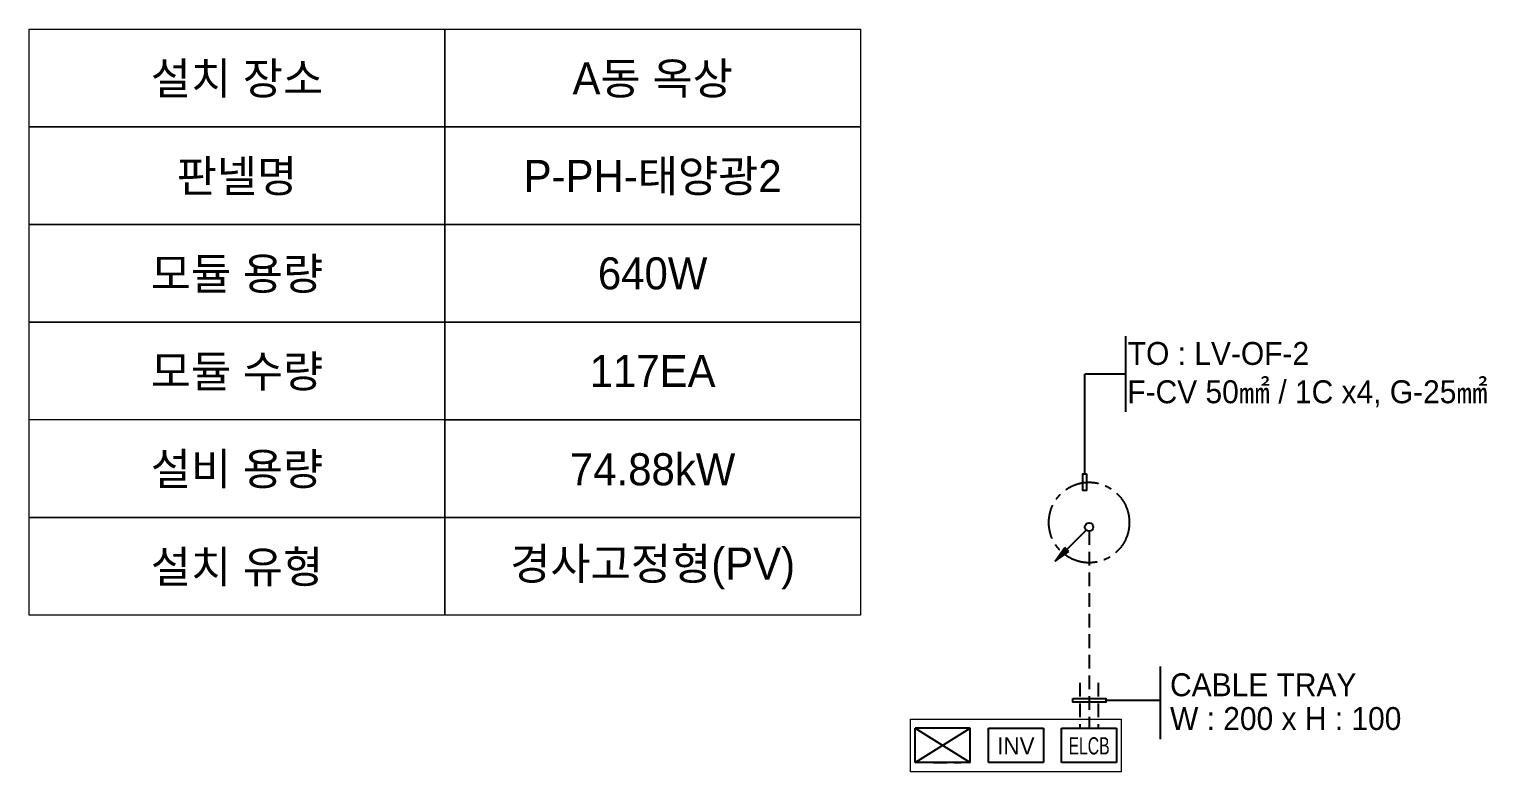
# Model space of a CAD drawing. Header units: millimetres. Extents: x 37541 to 999880, y 4425 to 2037423.
# Drawn here: x 112169 to 128092, y 1014184 to 1022289 of the extents above; entities that cross this region are included whole.
import ezdxf
from ezdxf.enums import TextEntityAlignment as Align

# ---------------------------------------------------------------- set-up
doc = ezdxf.new("R2010")
doc.units = ezdxf.units.MM
doc.header["$LTSCALE"] = 150
doc.linetypes.add('CENTERX2', pattern=[4, 2.5, -0.5, 0.5, -0.5])
doc.linetypes.add('DASHEDX2', pattern=[1.5, 1, -0.5])
doc.layers.get('0').update_dxf_attribs({"lineweight": 0})
for name, color, linetype in [('1', 1, 'Continuous'), ('2', 2, 'Continuous'), ('DEVICE', 4, 'Continuous'), ('ELTEXT', 2, 'Continuous'), ('WIRING', 1, 'Continuous'), ('전력', 3, 'DASHEDX2'), ('태양광', 3, 'Continuous'), ('트레이', 140, 'Continuous')]:
    doc.layers.add(name, color=color, linetype=linetype)
doc.styles.add('ELEC', font='')
doc.styles.get('ELEC').set_extended_font_data('Dotum')

# ---------------------------------------------------------------- blocks, each defined once
blk = doc.blocks.new('LBOX2')
at = {"layer": 'DEVICE'}
for p, q in [((300, 375), (-300, 375)), ((-300, 375), (300, 0)), ((-300, 0), (300, 375)), ((-300, 0), (-300, 375)), ((300, 0), (300, 375)), ((300, 0), (-300, 0))]:
    blk.add_line(p, q, dxfattribs=at)
blk = doc.blocks.new('DN')
at = {"layer": 'WIRING', "color": 4}
for p, q in [((-53, -53), (-619, -619)), ((-619, -619), (-442, -371)), ((-619, -619), (-371, -442)), ((-424, -389), (-530, -495)), ((-389, -424), (-495, -530)), ((-371, -442), (-442, -371))]:
    blk.add_line(p, q, dxfattribs=at)
blk.add_circle((0, 0), 75, dxfattribs=at)

msp = doc.modelspace()

# ---------------------------------------------------------------- linework, layer by layer
at = {"elevation": 45078.983}
msp.add_lwpolyline([(121797.825, 1014759.165), (124097.155, 1014759.165), (124097.155, 1014184.165), (121797.825, 1014184.165)], close=True, dxfattribs=at)
at = {"layer": 'DEVICE'}
for p, q in [((122647.49, 1014659.165), (123247.49, 1014659.165)), ((122647.49, 1014284.165), (122647.49, 1014659.165)), ((123247.49, 1014659.165), (123247.49, 1014284.165)), ((123447.155, 1014659.165), (124047.155, 1014659.165)), ((123447.155, 1014284.165), (123447.155, 1014659.165)), ((124047.155, 1014659.165), (124047.155, 1014284.165)), ((123247.49, 1014284.165), (122647.49, 1014284.165)), ((124047.155, 1014284.165), (123447.155, 1014284.165))]:
    msp.add_line(p, q, dxfattribs=at)
at = {"layer": '전력'}
msp.add_line((123747.155, 1016810.016), (123747.155, 1014659.165), dxfattribs=at)
at = {"layer": '태양광', "color": 1, "linetype": 'Continuous'}
for p, q in [((124143.707, 1018938.496), (124143.707, 1018111.362)), ((123698.863, 1017435.133), (123698.863, 1018524.929)), ((124143.707, 1018524.929), (123698.863, 1018524.929)), ((124528.314, 1014541.712), (124528.314, 1015333.93)), ((123928.87, 1014965.225), (124528.314, 1014965.225))]:
    msp.add_line(p, q, dxfattribs=at)
at = {"layer": '태양광', "color": 1, "linetype": 'Continuous', "elevation": 45078.983}
for points in [[(123718.598, 1017435.133), (123718.598, 1017253.504), (123679.127, 1017253.504), (123679.127, 1017435.133)], [(123568.173, 1014985.257), (123928.87, 1014985.257), (123928.87, 1014945.193), (123568.173, 1014945.193)]]:
    msp.add_lwpolyline(points, close=True, dxfattribs=at)
at = {"layer": '태양광', "color": 1, "linetype": 'CENTERX2'}
msp.add_circle((123747.155, 1016905.016, 45078.983), 439.303, dxfattribs=at)
at = {"layer": '트레이', "linetype": 'DASHEDX2'}
for p, q in [((123647.155, 1015155.016), (123647.155, 1014659.165)), ((123847.155, 1015155.016), (123847.155, 1014659.165)), ((122047.825, 1014284.165), (122347.825, 1014284.165))]:
    msp.add_line(p, q, dxfattribs=at)

# ---------------------------------------------------------------- block references
msp.add_blockref('LBOX2', (122147.825, 1014284.165))
at = {"layer": '전력', "xscale": 0.6, "yscale": 0.6, "zscale": 0.6}
msp.add_blockref('DN', (123747.155, 1016855.016), dxfattribs=at)

# ---------------------------------------------------------------- texts
at = {"layer": 'DEVICE', "color": 2, "style": 'ELEC'}
msp.add_text('INV', height=187.5, dxfattribs=at).set_placement((122947.49, 1014467.627, 45078.983), align=Align.MIDDLE)
at = {"layer": 'DEVICE', "color": 2, "style": 'ELEC', "width": 0.7}
msp.add_text('ELCB', height=187.5, dxfattribs=at).set_placement((123747.155, 1014467.627, 45078.983), align=Align.MIDDLE)
at = {"layer": 'ELTEXT', "color": 2, "style": 'ELEC'}
for s, p in [('TO : LV-OF-2', (124169.84, 1018625.163, 45078.983)), ('F-CV 50㎟ / 1C x4, G-25㎟', (124164.798, 1018206.666, 45078.983)), ('CABLE TRAY', (124631.622, 1015009.136, 45078.983)), ('W : 200 x H : 100', (124631.622, 1014640.657, 45078.983))]:
    msp.add_text(s, height=250, dxfattribs=at).set_placement(p)

# ---------------------------------------------------------------- wipeouts: each hides what was drawn before it
at = {"color": 1, "linetype": 'ByBlock', "lineweight": 5}
for points in [[(112169.32, 1022288.917), (116709.589, 1022288.917), (116709.589, 1021223.127), (112169.32, 1021223.127)], [(112169.32, 1020157.337), (116709.589, 1020157.337), (116709.589, 1019091.547), (112169.32, 1019091.547)], [(112169.32, 1018025.757), (116709.589, 1018025.757), (116709.589, 1016959.967), (112169.32, 1016959.967)]]:
    msp.add_wipeout(points, dxfattribs=at).dxf.layer = '1'

# ---------------------------------------------------------------- next in the draw order: texts
at = {"layer": '2', "linetype": 'ByBlock', "lineweight": 5, "style": 'ELEC'}
for s, p in [('설치 장소', (114439.454, 1021756.022)), ('모듈 용량', (114439.454, 1019624.442))]:
    msp.add_text(s, height=350, dxfattribs=at).set_placement(p, align=Align.MIDDLE)

# ---------------------------------------------------------------- next in the draw order: wipeouts: each hides what was drawn before it
at = {"color": 1, "linetype": 'ByBlock', "lineweight": 5}
for points in [[(116709.589, 1022288.917), (121249.857, 1022288.917), (121249.857, 1021223.127), (116709.589, 1021223.127)], [(112169.32, 1019091.547), (116709.589, 1019091.547), (116709.589, 1016959.967), (112169.32, 1016959.967)]]:
    msp.add_wipeout(points, dxfattribs=at).dxf.layer = '1'

# ---------------------------------------------------------------- next in the draw order: texts
at = {"layer": '2', "linetype": 'ByBlock', "lineweight": 5, "style": 'ELEC'}
for s, p in [('A동 옥상', (118979.723, 1021756.022)), ('설비 용량', (114439.454, 1017492.862))]:
    msp.add_text(s, height=350, dxfattribs=at).set_placement(p, align=Align.MIDDLE)

# ---------------------------------------------------------------- next in the draw order: wipeouts: each hides what was drawn before it
at = {"color": 1, "linetype": 'ByBlock', "lineweight": 5}
msp.add_wipeout([(116709.589, 1018025.757), (121249.857, 1018025.757), (121249.857, 1016959.967), (116709.589, 1016959.967)], dxfattribs=at).dxf.layer = '1'

# ---------------------------------------------------------------- next in the draw order: wipeouts: each hides what was drawn before it
msp.add_wipeout([(116709.589, 1019091.547), (121249.857, 1019091.547), (121249.857, 1016959.967), (116709.589, 1016959.967)], dxfattribs=at).dxf.layer = '1'

# ---------------------------------------------------------------- next in the draw order: texts
at = {"layer": '2', "linetype": 'ByBlock', "lineweight": 5, "style": 'ELEC'}
msp.add_text('74.88kW', height=350, dxfattribs=at).set_placement((118979.723, 1017492.862), align=Align.MIDDLE)

# ---------------------------------------------------------------- next in the draw order: wipeouts: each hides what was drawn before it
at = {"color": 1, "linetype": 'ByBlock', "lineweight": 5}
for points in [[(112169.32, 1019091.547), (116709.589, 1019091.547), (116709.589, 1018025.757), (112169.32, 1018025.757)], [(112169.32, 1016959.967), (116709.589, 1016959.967), (116709.589, 1015894.177), (112169.32, 1015894.177)]]:
    msp.add_wipeout(points, dxfattribs=at).dxf.layer = '1'

# ---------------------------------------------------------------- next in the draw order: texts
at = {"layer": '2', "linetype": 'ByBlock', "lineweight": 5, "style": 'ELEC'}
for s, p in [('모듈 수량', (114439.454, 1018558.652)), ('설치 유형', (114439.454, 1016427.072))]:
    msp.add_text(s, height=350, dxfattribs=at).set_placement(p, align=Align.MIDDLE)

# ---------------------------------------------------------------- next in the draw order: wipeouts: each hides what was drawn before it
at = {"color": 1, "linetype": 'ByBlock', "lineweight": 5}
for points in [[(116709.589, 1019091.547), (121249.857, 1019091.547), (121249.857, 1018025.757), (116709.589, 1018025.757)], [(116709.589, 1016959.967), (121249.857, 1016959.967), (121249.857, 1015894.177), (116709.589, 1015894.177)]]:
    msp.add_wipeout(points, dxfattribs=at).dxf.layer = '1'

# ---------------------------------------------------------------- next in the draw order: linework, layer by layer
at = {"layer": '1', "color": 1, "linetype": 'ByBlock', "lineweight": 5, "elevation": 0}
for points in [[(116709.589, 1018025.757), (121249.857, 1018025.757), (121249.857, 1016959.967), (116709.589, 1016959.967)], [(116709.589, 1016959.967), (121249.857, 1016959.967), (121249.857, 1015894.177), (116709.589, 1015894.177)]]:
    msp.add_lwpolyline(points, close=True, dxfattribs=at)
at = {"layer": '1', "color": 1, "linetype": 'ByBlock', "lineweight": 5}
msp.add_lwpolyline([(112169.32, 1016959.967), (116709.589, 1016959.967), (116709.589, 1015894.177), (112169.32, 1015894.177)], close=True, dxfattribs=at)

# ---------------------------------------------------------------- next in the draw order: texts
at = {"layer": '2', "linetype": 'ByBlock', "lineweight": 5, "style": 'ELEC'}
for s, p in [('117EA', (118979.723, 1018558.652)), ('경사고정형(PV)', (118979.723, 1016427.072))]:
    msp.add_text(s, height=350, dxfattribs=at).set_placement(p, align=Align.MIDDLE)

# ---------------------------------------------------------------- next in the draw order: wipeouts: each hides what was drawn before it
at = {"color": 1, "linetype": 'ByBlock', "lineweight": 5}
msp.add_wipeout([(116709.589, 1020157.337), (121249.857, 1020157.337), (121249.857, 1019091.547), (116709.589, 1019091.547)], dxfattribs=at).dxf.layer = '1'

# ---------------------------------------------------------------- next in the draw order: linework, layer by layer
at = {"layer": '1', "color": 1, "linetype": 'ByBlock', "lineweight": 5}
for points in [[(112169.32, 1019091.547), (116709.589, 1019091.547), (116709.589, 1016959.967), (112169.32, 1016959.967)], [(112169.32, 1019091.547), (116709.589, 1019091.547), (116709.589, 1018025.757), (112169.32, 1018025.757)]]:
    msp.add_lwpolyline(points, close=True, dxfattribs=at)
at = {"layer": '1', "color": 1, "linetype": 'ByBlock', "lineweight": 5, "elevation": 0}
for points in [[(116709.589, 1019091.547), (121249.857, 1019091.547), (121249.857, 1016959.967), (116709.589, 1016959.967)], [(116709.589, 1019091.547), (121249.857, 1019091.547), (121249.857, 1018025.757), (116709.589, 1018025.757)]]:
    msp.add_lwpolyline(points, close=True, dxfattribs=at)

# ---------------------------------------------------------------- next in the draw order: texts
at = {"layer": '2', "linetype": 'ByBlock', "lineweight": 5, "style": 'ELEC'}
msp.add_text('640W', height=350, dxfattribs=at).set_placement((118979.723, 1019624.442), align=Align.MIDDLE)

# ---------------------------------------------------------------- next in the draw order: wipeouts: each hides what was drawn before it
at = {"color": 1, "linetype": 'ByBlock', "lineweight": 5}
msp.add_wipeout([(112169.32, 1021223.127), (116709.589, 1021223.127), (116709.589, 1020157.337), (112169.32, 1020157.337)], dxfattribs=at).dxf.layer = '1'

# ---------------------------------------------------------------- next in the draw order: texts
at = {"layer": '2', "linetype": 'ByBlock', "lineweight": 5, "style": 'ELEC'}
msp.add_text('판넬명', height=350, dxfattribs=at).set_placement((114439.454, 1020690.232), align=Align.MIDDLE)

# ---------------------------------------------------------------- next in the draw order: wipeouts: each hides what was drawn before it
at = {"color": 1, "linetype": 'ByBlock', "lineweight": 5}
msp.add_wipeout([(116709.589, 1021223.127), (121249.857, 1021223.127), (121249.857, 1020157.337), (116709.589, 1020157.337)], dxfattribs=at).dxf.layer = '1'

# ---------------------------------------------------------------- next in the draw order: linework, layer by layer
at = {"layer": '1', "color": 1, "linetype": 'ByBlock', "lineweight": 5}
for points in [[(112169.32, 1022288.917), (116709.589, 1022288.917), (116709.589, 1021223.127), (112169.32, 1021223.127)], [(116709.589, 1022288.917), (121249.857, 1022288.917), (121249.857, 1021223.127), (116709.589, 1021223.127)], [(112169.32, 1021223.127), (116709.589, 1021223.127), (116709.589, 1020157.337), (112169.32, 1020157.337)], [(116709.589, 1021223.127), (121249.857, 1021223.127), (121249.857, 1020157.337), (116709.589, 1020157.337)], [(112169.32, 1020157.337), (116709.589, 1020157.337), (116709.589, 1019091.547), (112169.32, 1019091.547)], [(116709.589, 1020157.337), (121249.857, 1020157.337), (121249.857, 1019091.547), (116709.589, 1019091.547)]]:
    msp.add_lwpolyline(points, close=True, dxfattribs=at)

# ---------------------------------------------------------------- next in the draw order: texts
at = {"layer": '2', "linetype": 'ByBlock', "lineweight": 5, "style": 'ELEC'}
msp.add_text('P-PH-태양광2', height=350, dxfattribs=at).set_placement((118979.723, 1020690.232), align=Align.MIDDLE)

doc.saveas('drawing.dxf')
